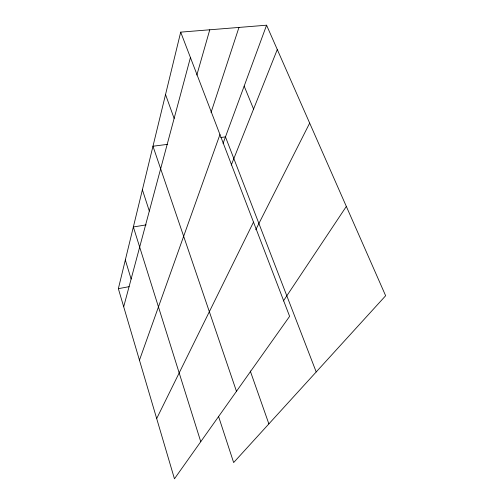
<?xml version="1.0" encoding="UTF-8"?>
<svg xmlns="http://www.w3.org/2000/svg" width="504" height="504" viewBox="0 0 504 504"><rect width="100%" height="100%" fill="white"/><g stroke="black" fill="none" stroke-linecap="round" stroke-linejoin="round"><path stroke-width="0.76" d="M180.697 32.136L289.617 316.342L174.453 478.8L118.358 288.679L180.697 32.136L266.578 25.2L385.642 295.735L233.648 462.559L218.497 416.254M123.694 306.753L190.436 57.544M196.831 75.077L209.765 29.793M211.037 112.512L238.959 27.43M139.457 360.177L219.946 134.549M223.058 143.451L266.578 25.2M231.26 165.079L277.288 49.537M156.681 418.572L253.499 222.1M255.755 229.742L309.67 123.108M283.387 300.976L346.336 206.432M118.358 288.679L129.125 286.663M146.147 224.885L133.358 226.964L200.762 441.687M167.479 144.364L152.97 146.229L236.471 391.318M220.784 137.491L225.471 136.886L316.203 371.939M244.163 86.096L253.575 109.066M165.539 94.525L174.126 118.44M250.261 370.957L268.871 423.889M142.393 189.781L149.323 211.05M125.332 259.982L131.116 279.027"/></g></svg>
